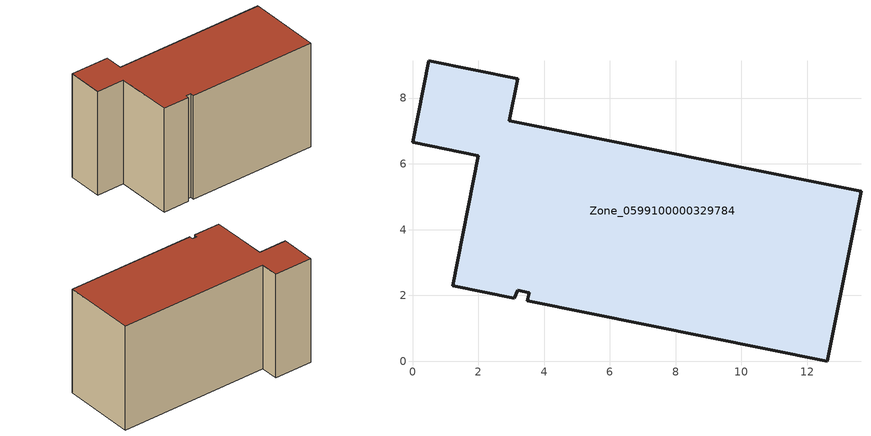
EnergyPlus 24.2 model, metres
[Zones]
Zone_0599100000329784
 floor ground (C_G): 3.54,2.08 3.19,2.16 3.09,1.92 1.23,2.3 2,6.24 0,6.65 0.5,9.13 3.21,8.58 2.95,7.31 13.63,5.16 12.6,0 3.49,1.84 z0
 wall outside (C_F): 3.21,8.58 0.5,9.13 0,6.65 2,6.24 1.23,2.3 3.09,1.92 3.19,2.16 3.54,2.08 3.49,1.84 12.6,0 13.63,5.16 2.95,7.31 3.21,8.58 z0:7.75
 roof outside (C_R): 3.19,2.16 3.54,2.08 3.49,1.84 12.6,0 13.63,5.16 2.95,7.31 3.21,8.58 0.5,9.13 0,6.65 2,6.24 1.23,2.3 3.09,1.92 z7.75
[BUILDING]
Pand.0599100000329784: North Axis=0; Terrain=City; Loads Convergence Tolerance Value=0.04; Temperature Convergence Tolerance Value=0.4; Solar Distribution=FullExterior; Maximum Number of Warmup Days=25; Minimum Number of Warmup Days=1
[Site:Location]
Rotterdam.The.Hague.AP_ZH_NLD Design_Conditions: Latitude=51.96; Longitude=4.45; Time Zone=1; Elevation=-4.5
[SITE:GROUNDTEMPERATURE:BUILDINGSURFACE]
18, 18, 18, 18, 18, 18, 18, 18, 18, 18, 18, 18
[MATERIAL] Thermal Absorptance=0.9; Solar Absorptance=0.7; Visible Absorptance=0.7
Name | Roughness | Thickness | Conductivity | Density | Specific Heat
G.TC.1975-1991 | MediumSmooth | 0.15 | 0.288461 | 540 | 1210
F.TC.1975-1991 | Rough | 0.3 | 0.230769 | 1920 | 840
R.TC.1975-1991 | MediumRough | 0.2 | 0.153846 | 1500 | 1000
[CONSTRUCTION]
C_G: G.TC.1975-1991
C_F: F.TC.1975-1991
C_R: R.TC.1975-1991
[ZONE]
Zone_0599100000329784: Type=1; Multiplier=1; Ceiling Height=Autocalculate; Volume=Autocalculate; Floor Area=autocalculate; Part of Total Floor Area=Yes
[ZONEINFILTRATION:DESIGNFLOWRATE]
Infil_Zone_0599100000329784: Zone or ZoneList or Space or SpaceList=Zone_0599100000329784; Schedule=AlwaysOn; Design Flow Rate Calculation Method=Flow/Area; Flow Rate per Floor Area=0.003; Constant Term Coefficient=1; Temperature Term Coefficient=0; Velocity Term Coefficient=0; Velocity Squared Term Coefficient=0
[HVACTEMPLATE:ZONE:IDEALLOADSAIRSYSTEM]
Zone_0599100000329784: Maximum Heating Supply Air Temperature=50; Minimum Cooling Supply Air Temperature=13; Maximum Heating Supply Air Humidity Ratio=0.0156; Minimum Cooling Supply Air Humidity Ratio=0.0077; Heating Limit=NoLimit; Cooling Limit=NoLimit; Dehumidification Control Type=ConstantSensibleHeatRatio; Cooling Sensible Heat Ratio=0.7; Dehumidification Setpoint=60; Humidification Control Type=None; Humidification Setpoint=30; Outdoor Air Method=None; Outdoor Air Flow Rate per Person=0.00944; Outdoor Air Flow Rate per Zone Floor Area=0; Outdoor Air Flow Rate per Zone=0; Demand Controlled Ventilation Type=None; Outdoor Air Economizer Type=NoEconomizer; Heat Recovery Type=None; Sensible Heat Recovery Effectiveness=0.7; Latent Heat Recovery Effectiveness=0.65
[ZONECONTROL:THERMOSTAT]
ThermostatControl_Zone_0599100000329784: Zone or ZoneList=Zone_0599100000329784; Control Type Schedule=DualSetpointControlType; Control 1=Thermostat_Zone_0599100000329784; Temperature Difference Between Cutout And Setpoint=0
[THERMOSTATSETPOINT:DUALSETPOINT]
Thermostat_Zone_0599100000329784: Heating Setpoint Temperature Schedule=HeatingSetpoint_Zone_0599100000329784; Cooling Setpoint Temperature Schedule=CoolingSetpoint_Zone_0599100000329784
[SCHEDULE:COMPACT]
HeatingSetpoint_Zone_0599100000329784: Through: 12/31, For: AllDays, Until: 24:00, 21
CoolingSetpoint_Zone_0599100000329784: Through: 12/31, For: AllDays, Until: 24:00, 24
DualSetpointControlType: Through: 12/31, For: AllDays, Until: 24:00, 4
AlwaysOn: Through: 12/31, For: AllDays, Until: 24:00, 1
